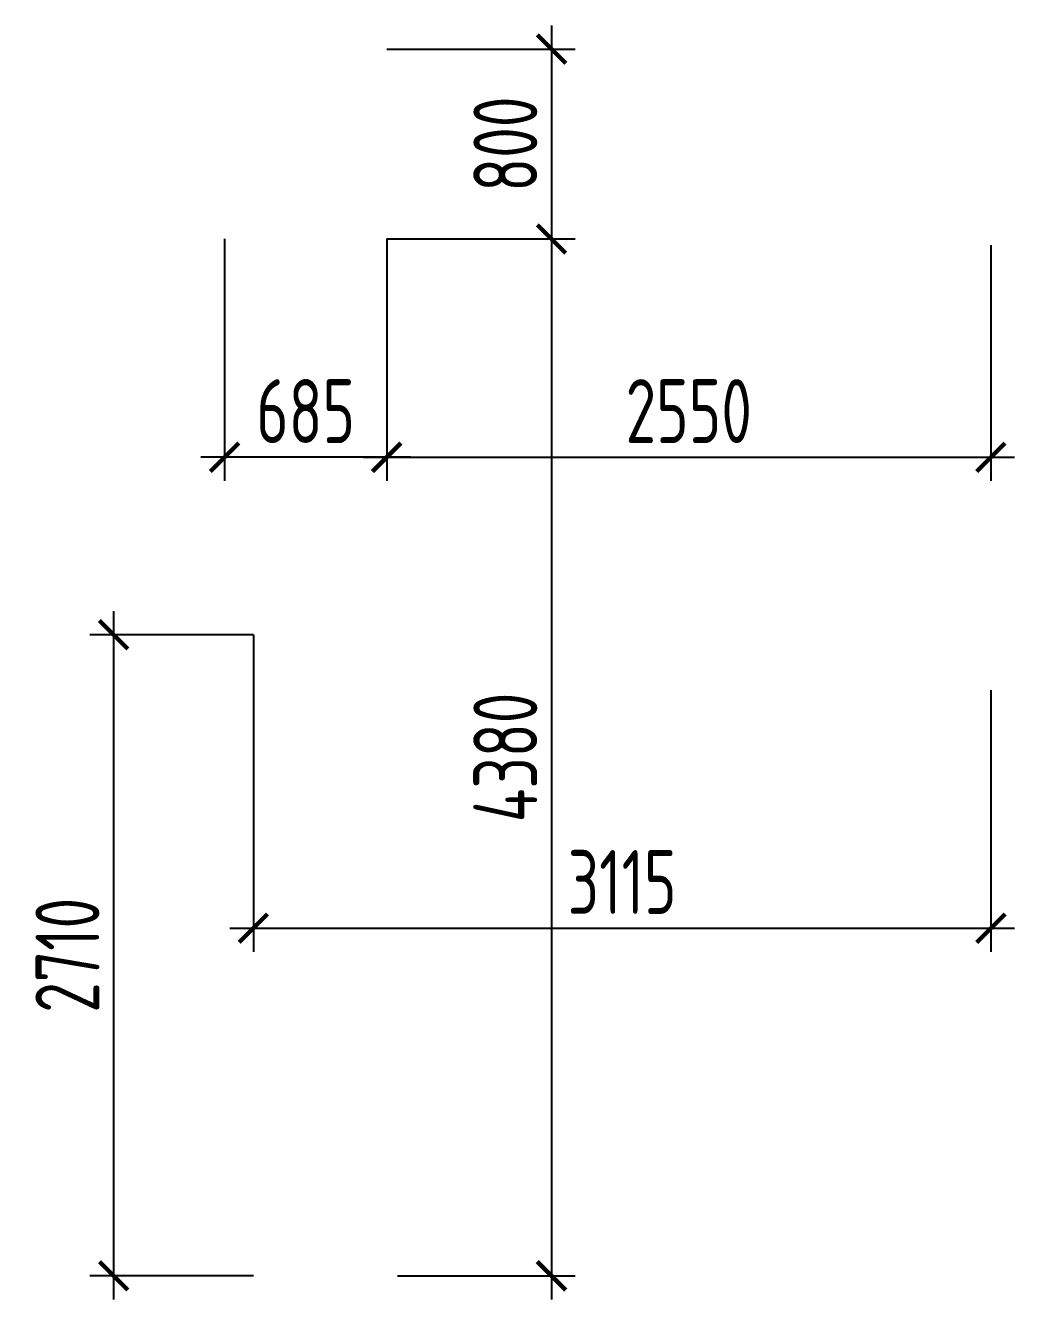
# Model space of a CAD drawing. Header units: millimetres. Extents: x -346952 to 536090, y 55086 to 131231.
# Drawn here: x -282705 to -278527, y 55406 to 60786 of the extents above; entities that cross this region are included whole.
import ezdxf

# ---------------------------------------------------------------- set-up
doc = ezdxf.new("R2010")
doc.units = ezdxf.units.MM
doc.layers.add('РАЗМЕРЫ КРОВЛИ ОВ', color=204, linetype='Continuous')
doc.layers.get('0').off()
doc.styles.add('ISOCPEUR', font='isocpeur.ttf', dxfattribs={"width": 0.7})
doc.dimstyles.new('R_100', dxfattribs={"dimtxt": 270, "dimasz": 120, "dimexe": 100, "dimexo": 0, "dimgap": 60, "dimtad": 1, "dimdec": 0, "dimrnd": 5, "dimzin": 0, "dimdsep": 46, "dimtxsty": 'ISOCPEUR', "dimblk": 'ARCHTICK', "dimcen": 0, "dimdle": 100, "dimclrd": 256, "dimclre": 256, "dimclrt": 256, "dimadec": 0, "dimazin": 0, "dimtfac": 2, "dimtdec": 0, "dimtofl": 0, "dimtmove": 1, "dimatfit": 3, "dimfxl": 1, "dimtvp": 3, "dimtolj": 1, "dimtzin": 0, "dimarcsym": 0})

# ---------------------------------------------------------------- blocks, each defined once
blk = doc.blocks.new('_ArchTick')
at = {"color": 0, "linetype": 'ByBlock', "const_width": 0.15}
blk.add_lwpolyline([(-0.5, -0.5), (0.5, 0.5)], dxfattribs=at)
blk = doc.blocks.new('*D3511')
at = {"layer": 'РАЗМЕРЫ КРОВЛИ ОВ', "lineweight": -2, "transparency": 16777216}
for p, q in [((-281863.4, 59884.7), (-281863.4, 58862.8)), ((-281179, 59884.7), (-281179, 58862.8)), ((-281079, 58962.8), (-281963.4, 58962.8))]:
    blk.add_line(p, q, dxfattribs=at)
at = {"layer": 'РАЗМЕРЫ КРОВЛИ ОВ', "lineweight": -2, "transparency": 16777216, "xscale": 120, "yscale": 120, "zscale": 120, "rotation": 180}
blk.add_blockref('_ArchTick', (-281863.4, 58962.8), dxfattribs=at)
at = {"layer": 'РАЗМЕРЫ КРОВЛИ ОВ', "lineweight": -2, "transparency": 16777216, "xscale": 120, "yscale": 120, "zscale": 120}
blk.add_blockref('_ArchTick', (-281179, 58962.8), dxfattribs=at)
at = {"layer": 'РАЗМЕРЫ КРОВЛИ ОВ', "transparency": 16777216, "insert": (-281521.2, 59157.8), "char_height": 270, "attachment_point": 5, "style": 'ISOCPEUR'}
blk.add_mtext('\\A1;685', dxfattribs=at)
blk = doc.blocks.new('*D3512')
at = {"layer": 'РАЗМЕРЫ КРОВЛИ ОВ', "lineweight": -2, "transparency": 16777216}
for p, q in [((-281179, 59884.7), (-281179, 58862.8)), ((-278627.3, 59858.9), (-278627.3, 58862.8)), ((-281279, 58962.8), (-278527.3, 58962.8))]:
    blk.add_line(p, q, dxfattribs=at)
at = {"layer": 'РАЗМЕРЫ КРОВЛИ ОВ', "lineweight": -2, "transparency": 16777216, "xscale": 120, "yscale": 120, "zscale": 120, "rotation": 180}
blk.add_blockref('_ArchTick', (-281179, 58962.8), dxfattribs=at)
at = {"layer": 'РАЗМЕРЫ КРОВЛИ ОВ', "lineweight": -2, "transparency": 16777216, "xscale": 120, "yscale": 120, "zscale": 120}
blk.add_blockref('_ArchTick', (-278627.3, 58962.8), dxfattribs=at)
at = {"layer": 'РАЗМЕРЫ КРОВЛИ ОВ', "transparency": 16777216, "insert": (-279903.2, 59157.8), "char_height": 270, "attachment_point": 5, "style": 'ISOCPEUR'}
blk.add_mtext('\\A1;2550', dxfattribs=at)
blk = doc.blocks.new('*D3513')
at = {"layer": 'РАЗМЕРЫ КРОВЛИ ОВ', "lineweight": -2, "transparency": 16777216}
for p, q in [((-280482.9, 60786.4), (-280482.9, 59784.7)), ((-281179, 60686.4), (-280382.9, 60686.4)), ((-281179, 59884.7), (-280382.9, 59884.7))]:
    blk.add_line(p, q, dxfattribs=at)
at = {"layer": 'РАЗМЕРЫ КРОВЛИ ОВ', "lineweight": -2, "transparency": 16777216, "xscale": 120, "yscale": 120, "zscale": 120}
for p, rotation in [((-280482.9, 60686.4), 90), ((-280482.9, 59884.7), 270)]:
    blk.add_blockref('_ArchTick', p, dxfattribs=dict(at, rotation=rotation))
at = {"layer": 'РАЗМЕРЫ КРОВЛИ ОВ', "transparency": 16777216, "insert": (-280677.9, 60285.5), "char_height": 270, "attachment_point": 5, "rotation": 90, "style": 'ISOCPEUR'}
blk.add_mtext('\\A1;800', dxfattribs=at)
blk = doc.blocks.new('*D3514')
at = {"layer": 'РАЗМЕРЫ КРОВЛИ ОВ', "lineweight": -2, "transparency": 16777216}
for p, q in [((-280482.9, 59984.7), (-280482.9, 55406)), ((-281179, 59884.7), (-280382.9, 59884.7)), ((-281133.1, 55506), (-280382.9, 55506))]:
    blk.add_line(p, q, dxfattribs=at)
at = {"layer": 'РАЗМЕРЫ КРОВЛИ ОВ', "lineweight": -2, "transparency": 16777216, "xscale": 120, "yscale": 120, "zscale": 120}
for p, rotation in [((-280482.9, 59884.7), 90), ((-280482.9, 55506), 270)]:
    blk.add_blockref('_ArchTick', p, dxfattribs=dict(at, rotation=rotation))
at = {"layer": 'РАЗМЕРЫ КРОВЛИ ОВ', "transparency": 16777216, "insert": (-280677.9, 57695.3), "char_height": 270, "attachment_point": 5, "rotation": 90, "style": 'ISOCPEUR'}
blk.add_mtext('\\A1;4380', dxfattribs=at)
blk = doc.blocks.new('*D3769')
at = {"layer": 'РАЗМЕРЫ КРОВЛИ ОВ', "lineweight": -2, "transparency": 16777216}
for p, q in [((-281742.1, 58213.6), (-281742.1, 56874.2)), ((-278627.3, 57979.8), (-278627.3, 56874.2)), ((-281842.1, 56974.2), (-278527.3, 56974.2))]:
    blk.add_line(p, q, dxfattribs=at)
at = {"layer": 'РАЗМЕРЫ КРОВЛИ ОВ', "lineweight": -2, "transparency": 16777216, "xscale": 120, "yscale": 120, "zscale": 120, "rotation": 180}
blk.add_blockref('_ArchTick', (-281742.1, 56974.2), dxfattribs=at)
at = {"layer": 'РАЗМЕРЫ КРОВЛИ ОВ', "lineweight": -2, "transparency": 16777216, "xscale": 120, "yscale": 120, "zscale": 120}
blk.add_blockref('_ArchTick', (-278627.3, 56974.2), dxfattribs=at)
at = {"layer": 'РАЗМЕРЫ КРОВЛИ ОВ', "transparency": 16777216, "insert": (-280184.7, 57169.2), "char_height": 270, "attachment_point": 5, "style": 'ISOCPEUR'}
blk.add_mtext('\\A1;3115', dxfattribs=at)
blk = doc.blocks.new('*D3770')
at = {"layer": 'РАЗМЕРЫ КРОВЛИ ОВ', "lineweight": -2, "transparency": 16777216}
for p, q in [((-282332.5, 58313.6), (-282332.5, 55406)), ((-281742.1, 58213.6), (-282432.5, 58213.6)), ((-281742.1, 55506), (-282432.5, 55506))]:
    blk.add_line(p, q, dxfattribs=at)
at = {"layer": 'РАЗМЕРЫ КРОВЛИ ОВ', "lineweight": -2, "transparency": 16777216, "xscale": 120, "yscale": 120, "zscale": 120}
for p, rotation in [((-282332.5, 58213.6), 90), ((-282332.5, 55506), 270)]:
    blk.add_blockref('_ArchTick', p, dxfattribs=dict(at, rotation=rotation))
at = {"layer": 'РАЗМЕРЫ КРОВЛИ ОВ', "transparency": 16777216, "insert": (-282527.5, 56859.8), "char_height": 270, "attachment_point": 5, "rotation": 90, "style": 'ISOCPEUR'}
blk.add_mtext('\\A1;2710', dxfattribs=at)

msp = doc.modelspace()

# ---------------------------------------------------------------- dimensions: what is measured, and where the dimension line sits
at = {"layer": 'РАЗМЕРЫ КРОВЛИ ОВ'}
for base, p1, p2, picture, middle in [((-280482.9, 59884.7), (-281179, 60686.4), (-281179, 59884.7), '*D3513', (-280677.9, 60285.5)), ((-280482.9, 55506), (-281179, 59884.7), (-281133.1, 55506), '*D3514', (-280677.9, 57695.3)), ((-282332.5, 55506), (-281742.1, 58213.6), (-281742.1, 55506), '*D3770', (-282527.5, 56859.8))]:
    dim = msp.add_linear_dim(base=base, p1=p1, p2=p2, angle=90, dimstyle='R_100', override={"dimpost": '\\X'}, dxfattribs=at)
    dim.commit()
    dim.dimension.update_dxf_attribs({"geometry": picture, "text_midpoint": middle})
for base, p1, p2, picture, middle in [((-281863.4, 58962.8), (-281179, 59884.7), (-281863.4, 59884.7), '*D3511', (-281521.2, 59157.8)), ((-278627.3, 58962.8), (-281179, 59884.7), (-278627.3, 59858.9), '*D3512', (-279903.2, 59157.8)), ((-278627.3, 56974.2), (-281742.1, 58213.6), (-278627.3, 57979.8), '*D3769', (-280184.7, 57169.2))]:
    dim = msp.add_linear_dim(base=base, p1=p1, p2=p2, dimstyle='R_100', override={"dimpost": '\\X'}, dxfattribs=at)
    dim.commit()
    dim.dimension.update_dxf_attribs({"geometry": picture, "text_midpoint": middle})

doc.saveas('drawing.dxf')
